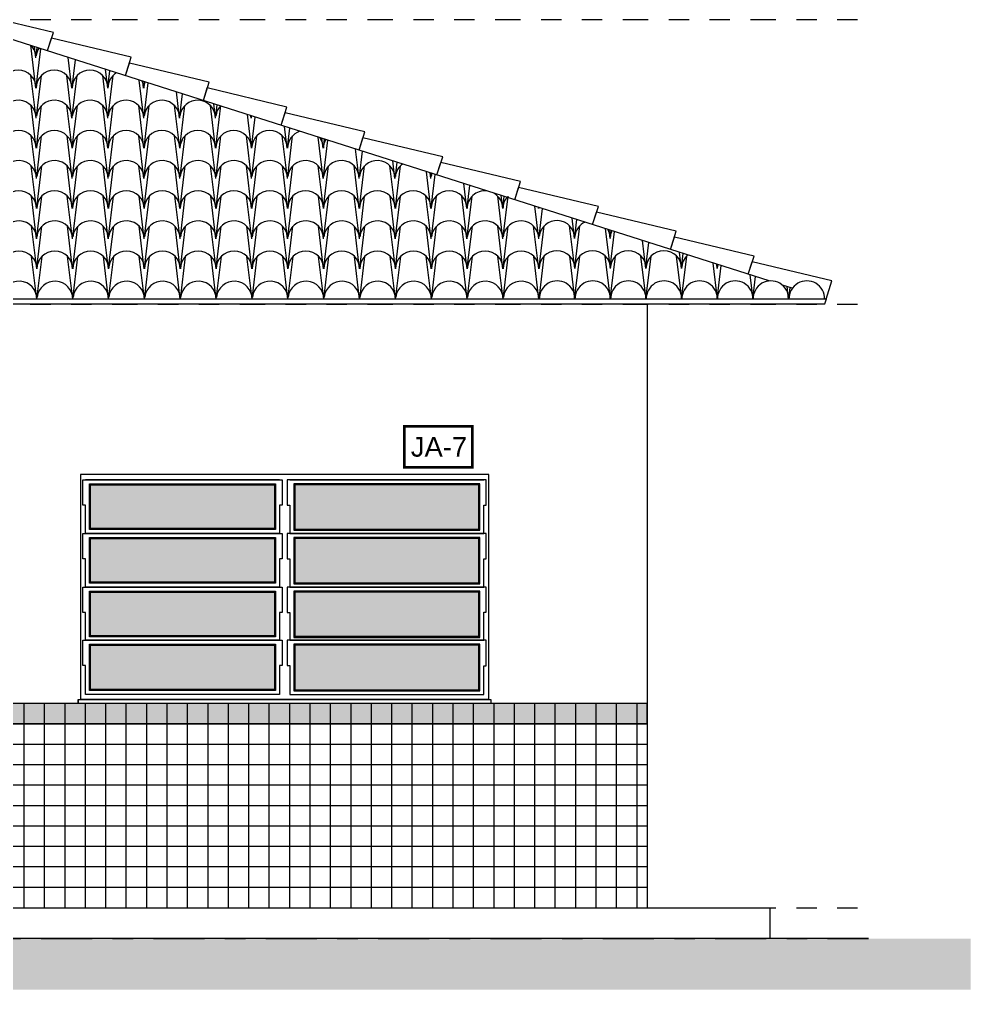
# Model space of a CAD drawing. Extents: x 11 to 195, y 73 to 157.
# Drawn here: x 47.463 to 52.119, y 124.124 to 128.871 of the extents above; entities that cross this region are included whole.
import ezdxf

# ---------------------------------------------------------------- set-up
doc = ezdxf.new("R2010")
doc.units = 0
doc.header["$LTSCALE"] = 0.005
doc.linetypes.add('C5', pattern=[60, 50, -5, 0, -5])
doc.linetypes.add('TRAÇO-2PTOS_P', pattern=[0.625, 0.25, -0.125, 0, -0.125, 0, -0.125])
for name, color, linetype in [('01', 1, 'CONTINUOUS'), ('02', 2, 'CONTINUOUS'), ('0_HATCH', 1, 'CONTINUOUS'), ('252', 252, 'CONTINUOUS'), ('A-01', 1, 'CONTINUOUS'), ('A-CHAO', 8, 'CONTINUOUS'), ('A-ESQUADRIAS', 2, 'CONTINUOUS'), ('A-HACHURA', 7, 'CONTINUOUS'), ('ARQ-ESQ-VISTA1', 2, 'CONTINUOUS'), ('ARQ-EXO-1_050', 251, 'C5'), ('ARQ-SMB-1_100', 1, 'CONTINUOUS'), ('ARQ-TXT-1_075', 2, 'CONTINUOUS'), ('BL-AR-TELHA 2', 2, 'CONTINUOUS'), ('TELHA', 3, 'CONTINUOUS')]:
    doc.layers.add(name, color=color, linetype=linetype)
doc.styles.add('ESC-50-A20', font='arial.ttf', dxfattribs={"height": 0.1})

msp = doc.modelspace()

# ---------------------------------------------------------------- hatches: boundary and pattern name
at = {"layer": '0_HATCH'}
msp.add_hatch(color=160, dxfattribs=at).paths.add_polyline_path([(50.5365, 125.5236), (34.7865, 125.5236), (34.7865, 125.4236), (50.5365, 125.4236)])
at = {"layer": '252', "linetype": 'Continuous'}
h = msp.add_hatch(color=252, dxfattribs=at)
h.set_gradient(color1=(91, 91, 91), one_color=1, tint=1, name='INVHEMISPHERICAL')
h.paths.add_polyline_path([(47.8109, 126.5942), (47.8109, 126.3797), (48.7121, 126.3797), (48.7121, 126.5942)])
h.paths.add_polyline_path([(47.8109, 126.3317), (47.8109, 126.1172), (48.7121, 126.1172), (48.7121, 126.3317)])
h.paths.add_polyline_path([(47.8109, 126.0692), (47.8109, 125.8547), (48.7121, 125.8547), (48.7121, 126.0692)])
h.paths.add_polyline_path([(47.8109, 125.8092), (47.8109, 125.5922), (48.7121, 125.5922), (48.7121, 125.8092)])
h.paths.add_polyline_path([(49.7121, 126.3774), (49.7121, 126.5942), (48.8109, 126.5942), (48.8109, 126.3774)])
h.paths.add_polyline_path([(49.7121, 126.1149), (49.7121, 126.3317), (48.8109, 126.3317), (48.8109, 126.1149)])
h.paths.add_polyline_path([(49.7121, 125.8524), (49.7121, 126.0692), (48.8109, 126.0692), (48.8109, 125.8524)])
h.paths.add_polyline_path([(48.8109, 125.8092), (48.8109, 125.5899), (49.7121, 125.5899), (49.7121, 125.8092)])
at = {"layer": 'A-HACHURA'}
msp.add_hatch(color=254, dxfattribs=at).paths.add_polyline_path([(32.6693, 124.3736), (32.6693, 124.1236), (52.1194, 124.1236), (52.1194, 124.3736)])

# ---------------------------------------------------------------- linework, layer by layer
at = {"layer": '01', "color": 251}
for p, q in [((50.5365, 125.5236), (34.7865, 125.5236)), ((50.5365, 125.4236), (34.7865, 125.4236))]:
    msp.add_line(p, q, dxfattribs=at)
at = {"layer": '02'}
msp.add_line((48.7869, 126.6182), (49.7361, 126.6182), dxfattribs=at)
at = {"layer": '02', "color": 253, "linetype": 'Continuous'}
msp.add_lwpolyline([(34.7865, 125.4236), (50.5365, 125.4236), (50.5365, 125.5236), (34.7865, 125.5236)], dxfattribs=at)
at = {"layer": '252'}
for p, q in [((47.4865, 124.5236), (47.4865, 125.5236)), ((47.5865, 124.5236), (47.5865, 125.5236)), ((47.5865, 124.5236), (47.5865, 125.5236)), ((47.6865, 124.5236), (47.6865, 125.5236)), ((47.7865, 124.5236), (47.7865, 125.5236)), ((47.8865, 124.5236), (47.8865, 125.5236)), ((47.9865, 124.5236), (47.9865, 125.5236)), ((47.9865, 124.5236), (47.9865, 125.5236)), ((48.0865, 124.5236), (48.0865, 125.5236)), ((48.1865, 124.5236), (48.1865, 125.5236)), ((48.2865, 124.5236), (48.2865, 125.5236)), ((48.3865, 124.5236), (48.3865, 125.5236)), ((48.3865, 124.5236), (48.3865, 125.5236)), ((48.4865, 124.5236), (48.4865, 125.5236)), ((48.5865, 124.5236), (48.5865, 125.5236)), ((48.6865, 124.5236), (48.6865, 125.5236)), ((48.7865, 124.5236), (48.7865, 125.5236)), ((48.8865, 124.5236), (48.8865, 125.5236)), ((48.9865, 124.5236), (48.9865, 125.5236)), ((48.9865, 124.5236), (48.9865, 125.5236)), ((49.0865, 124.5236), (49.0865, 125.5236)), ((49.1865, 124.5236), (49.1865, 125.5236)), ((49.2865, 124.5236), (49.2865, 125.5236)), ((49.3865, 124.5236), (49.3865, 125.5236)), ((49.3865, 124.5236), (49.3865, 125.5236)), ((49.4865, 124.5236), (49.4865, 125.5236)), ((49.5865, 124.5236), (49.5865, 125.5236)), ((49.6865, 124.5236), (49.6865, 125.5236)), ((49.7865, 124.5236), (49.7865, 125.5236)), ((49.7865, 124.5236), (49.7865, 125.5236)), ((49.8865, 124.5236), (49.8865, 125.5236)), ((49.9865, 124.5236), (49.9865, 125.5236)), ((50.0865, 124.5236), (50.0865, 125.5236)), ((50.1865, 124.5236), (50.1865, 125.5236)), ((50.2865, 124.5236), (50.2865, 125.5236)), ((50.3865, 124.5236), (50.3865, 125.5236)), ((50.3865, 124.5236), (50.3865, 125.5236)), ((50.4865, 124.5236), (50.4865, 125.5236)), ((50.5365, 125.3236), (34.7865, 125.3236)), ((50.5365, 125.2236), (34.7865, 125.2236)), ((50.5365, 125.1236), (34.7865, 125.1236)), ((50.5365, 125.0236), (34.7865, 125.0236)), ((50.5365, 124.9236), (34.7865, 124.9236)), ((50.5365, 124.8236), (34.7865, 124.8236)), ((50.5365, 124.7236), (34.7865, 124.7236)), ((50.5365, 124.6236), (34.7865, 124.6236))]:
    msp.add_line(p, q, dxfattribs=at)
msp.add_lwpolyline([(34.7865, 125.4236), (50.5365, 125.4236), (50.5365, 125.5236), (34.7865, 125.5236)], dxfattribs=at)
at = {"layer": 'A-01', "color": 3}
for p, q in [((51.1339, 127.5916), (47.4115, 128.778)), ((51.2467, 127.5556), (51.1986, 127.5709)), ((50.5365, 127.4809), (50.5365, 124.5236)), ((51.4121, 127.5029), (51.4041, 127.5054)), ((51.4121, 127.5029), (51.4048, 127.5052)), ((51.4121, 127.5028), (51.4048, 127.4786))]:
    msp.add_line(p, q, dxfattribs=at)
at = {"layer": 'A-01', "color": 5}
for p, q in [((34.2615, 124.5236), (51.1365, 124.5236)), ((51.1365, 124.5236), (51.1365, 124.3736))]:
    msp.add_line(p, q, dxfattribs=at)
at = {"layer": 'A-CHAO', "color": 6}
msp.add_line((51.6194, 124.3736), (32.1693, 124.3736), dxfattribs=at)
at = {"layer": 'A-ESQUADRIAS', "color": 1}
for p, q in [((47.7742, 126.6182), (48.7488, 126.6182)), ((47.7742, 126.4947), (47.7742, 126.6182)), ((48.7361, 126.6182), (47.7869, 126.6182)), ((47.8059, 126.5992), (48.7171, 126.5992)), ((47.8059, 126.3747), (47.8059, 126.5992)), ((47.8109, 126.5942), (48.7121, 126.5942)), ((47.8109, 126.3797), (47.8109, 126.5942)), ((48.7121, 126.5942), (48.7121, 126.3797)), ((48.7171, 126.5992), (48.7171, 126.3747)), ((48.7488, 126.6182), (48.7488, 126.4947)), ((49.7488, 126.6182), (48.7742, 126.6182)), ((48.7742, 126.6182), (48.7742, 126.4947)), ((49.7171, 126.5992), (48.8059, 126.5992)), ((48.8059, 126.5992), (48.8059, 126.3724)), ((49.7121, 126.5942), (48.8109, 126.5942)), ((48.8109, 126.5942), (48.8109, 126.3774)), ((49.7121, 126.3774), (49.7121, 126.5942)), ((49.7171, 126.3724), (49.7171, 126.5992)), ((49.7488, 126.4949), (49.7488, 126.6182)), ((47.7869, 126.4947), (47.7742, 126.4947)), ((47.7869, 126.3557), (47.7869, 126.4947)), ((48.7488, 126.4947), (48.7361, 126.4947)), ((48.7361, 126.4947), (48.7361, 126.3557)), ((48.7742, 126.4947), (48.7869, 126.4947)), ((48.7869, 126.4947), (48.7869, 126.3557)), ((49.7361, 126.3557), (49.7361, 126.4949)), ((49.7361, 126.4949), (49.7488, 126.4949)), ((47.7742, 126.3557), (48.7488, 126.3557)), ((47.7742, 126.2322), (47.7742, 126.3557)), ((48.7361, 126.3557), (47.7869, 126.3557)), ((48.7361, 126.3557), (47.7869, 126.3557)), ((48.7171, 126.3747), (47.8059, 126.3747)), ((48.7121, 126.3797), (47.8109, 126.3797)), ((48.7488, 126.3557), (48.7488, 126.2322)), ((49.7488, 126.3557), (48.7742, 126.3557)), ((48.7742, 126.3557), (48.7742, 126.2322)), ((48.7869, 126.3557), (49.7361, 126.3557)), ((48.7869, 126.3557), (49.7361, 126.3557)), ((48.8059, 126.3724), (49.7171, 126.3724)), ((48.8109, 126.3774), (49.7121, 126.3774)), ((49.7488, 126.2324), (49.7488, 126.3557)), ((47.8059, 126.3367), (48.7171, 126.3367)), ((47.8059, 126.1122), (47.8059, 126.3367)), ((47.8109, 126.3317), (48.7121, 126.3317)), ((47.8109, 126.1172), (47.8109, 126.3317)), ((48.7121, 126.3317), (48.7121, 126.1172)), ((48.7171, 126.3367), (48.7171, 126.1122)), ((49.7171, 126.3367), (48.8059, 126.3367)), ((48.8059, 126.3367), (48.8059, 126.1099)), ((49.7121, 126.3317), (48.8109, 126.3317)), ((48.8109, 126.3317), (48.8109, 126.1149)), ((49.7121, 126.1149), (49.7121, 126.3317)), ((49.7171, 126.1099), (49.7171, 126.3367)), ((47.7869, 126.2322), (47.7742, 126.2322)), ((47.7869, 126.0932), (47.7869, 126.2322)), ((48.7488, 126.2322), (48.7361, 126.2322)), ((48.7361, 126.2322), (48.7361, 126.0932)), ((48.7742, 126.2322), (48.7869, 126.2322)), ((48.7869, 126.2322), (48.7869, 126.0932)), ((49.7361, 126.0932), (49.7361, 126.2324)), ((49.7361, 126.2324), (49.7488, 126.2324)), ((48.7171, 126.1122), (47.8059, 126.1122)), ((48.7121, 126.1172), (47.8109, 126.1172)), ((48.8059, 126.1099), (49.7171, 126.1099)), ((48.8109, 126.1149), (49.7121, 126.1149)), ((47.7742, 126.0932), (48.7488, 126.0932)), ((47.7742, 125.9697), (47.7742, 126.0932)), ((48.7361, 126.0932), (47.7869, 126.0932)), ((48.7361, 126.0932), (47.7869, 126.0932)), ((47.8059, 126.0742), (48.7171, 126.0742)), ((47.8059, 125.8497), (47.8059, 126.0742)), ((47.8109, 126.0692), (48.7121, 126.0692)), ((47.8109, 125.8547), (47.8109, 126.0692)), ((48.7121, 126.0692), (48.7121, 125.8547)), ((48.7171, 126.0742), (48.7171, 125.8497)), ((48.7488, 126.0932), (48.7488, 125.9697)), ((49.7488, 126.0932), (48.7742, 126.0932)), ((48.7742, 126.0932), (48.7742, 125.9697)), ((48.7869, 126.0932), (49.7361, 126.0932)), ((48.7869, 126.0932), (49.7361, 126.0932)), ((49.7171, 126.0742), (48.8059, 126.0742)), ((48.8059, 126.0742), (48.8059, 125.8474)), ((49.7121, 126.0692), (48.8109, 126.0692)), ((48.8109, 126.0692), (48.8109, 125.8524)), ((49.7121, 125.8524), (49.7121, 126.0692)), ((49.7171, 125.8474), (49.7171, 126.0742)), ((49.7488, 125.9699), (49.7488, 126.0932)), ((47.7869, 125.9697), (47.7742, 125.9697)), ((47.7869, 125.8332), (47.7869, 125.9697)), ((48.7488, 125.9697), (48.7361, 125.9697)), ((48.7361, 125.9697), (48.7361, 125.8332)), ((48.7742, 125.9697), (48.7869, 125.9697)), ((48.7869, 125.9697), (48.7869, 125.8332)), ((49.7361, 125.8332), (49.7361, 125.9699)), ((49.7361, 125.9699), (49.7488, 125.9699)), ((47.7742, 125.8332), (48.7488, 125.8332)), ((47.7742, 125.7097), (47.7742, 125.8332)), ((48.7361, 125.8332), (47.7869, 125.8332)), ((48.7361, 125.8332), (47.7869, 125.8332)), ((48.7171, 125.8497), (47.8059, 125.8497)), ((48.7121, 125.8547), (47.8109, 125.8547)), ((48.7488, 125.8332), (48.7488, 125.7097)), ((49.7488, 125.8332), (48.7742, 125.8332)), ((48.7742, 125.8332), (48.7742, 125.7097)), ((48.7869, 125.8332), (49.7361, 125.8332)), ((48.7869, 125.8332), (49.7361, 125.8332)), ((48.8059, 125.8474), (49.7171, 125.8474)), ((48.8109, 125.8524), (49.7121, 125.8524)), ((49.7488, 125.7074), (49.7488, 125.8332)), ((47.8059, 125.8142), (48.7171, 125.8142)), ((47.8059, 125.5872), (47.8059, 125.8142)), ((47.8109, 125.8092), (48.7121, 125.8092)), ((47.8109, 125.5922), (47.8109, 125.8092)), ((48.7121, 125.8092), (48.7121, 125.5922)), ((48.7171, 125.8142), (48.7171, 125.5872)), ((49.7171, 125.8142), (48.8059, 125.8142)), ((48.8059, 125.8142), (48.8059, 125.5849)), ((49.7121, 125.8092), (48.8109, 125.8092)), ((48.8109, 125.8092), (48.8109, 125.5899)), ((49.7121, 125.5899), (49.7121, 125.8092)), ((49.7171, 125.5849), (49.7171, 125.8142)), ((47.7869, 125.7097), (47.7742, 125.7097)), ((47.7869, 125.5682), (47.7869, 125.7097)), ((48.7488, 125.7097), (48.7361, 125.7097)), ((48.7361, 125.7097), (48.7361, 125.5682)), ((48.7742, 125.7097), (48.7869, 125.7097)), ((48.7869, 125.7097), (48.7869, 125.5682)), ((49.7361, 125.5682), (49.7361, 125.7074)), ((49.7361, 125.7074), (49.7488, 125.7074)), ((48.7171, 125.5872), (47.8059, 125.5872)), ((48.7121, 125.5922), (47.8109, 125.5922)), ((48.8059, 125.5849), (49.7171, 125.5849)), ((48.8109, 125.5899), (49.7121, 125.5899)), ((48.7361, 125.5682), (47.7869, 125.5682)), ((48.7869, 125.5682), (49.7361, 125.5682))]:
    msp.add_line(p, q, dxfattribs=at)
at = {"layer": 'ARQ-ESQ-VISTA1'}
for p, q in [((49.7615, 126.6436), (47.7615, 126.6436)), ((47.7615, 126.6436), (47.7615, 125.5436)), ((49.7615, 125.5436), (49.7615, 126.6436)), ((49.7615, 125.5436), (47.7615, 125.5436))]:
    msp.add_line(p, q, dxfattribs=at)
msp.add_lwpolyline([(47.7515, 125.5436), (47.7515, 125.5236), (47.7515, 125.5436), (49.7715, 125.5436), (49.7715, 125.5436), (49.7715, 125.5236), (47.7515, 125.5236)], dxfattribs=at)
at = {"layer": 'ARQ-EXO-1_050', "color": 252, "linetype": 'TRAÇO-2PTOS_P', "ltscale": 100}
for p, q in [((32.9165, 128.8715), (51.6194, 128.8715)), ((32.9165, 127.4786), (51.6194, 127.4786)), ((32.9165, 124.5236), (51.6194, 124.5236))]:
    msp.add_line(p, q, dxfattribs=at)
at = {"layer": 'ARQ-EXO-1_050', "color": 252}
msp.add_line((32.1693, 124.3736), (51.6194, 124.3736), dxfattribs=at)
at = {"layer": 'ARQ-SMB-1_100', "color": 252, "ltscale": 10, "const_width": 0.0133, "elevation": 1.8897}
msp.add_lwpolyline([(49.6804, 126.8796), (49.3471, 126.8796), (49.3471, 126.6796), (49.6804, 126.6796)], close=True, dxfattribs=at)
at = {"layer": 'BL-AR-TELHA 2'}
for p, q in [((47.5443, 128.5357), (47.5191, 128.7446)), ((47.5437, 128.6833), (47.5371, 128.738)), ((47.5454, 128.6927), (47.5504, 128.7338)), ((47.5454, 128.5404), (47.568, 128.7281)), ((47.7199, 128.5357), (47.7018, 128.6855)), ((47.721, 128.5404), (47.7371, 128.6742)), ((47.8954, 128.5357), (47.8844, 128.6273)), ((47.8966, 128.5404), (47.9062, 128.6203)), ((47.5449, 128.3882), (47.5197, 128.5971)), ((47.5466, 128.3976), (47.5706, 128.5971)), ((47.7204, 128.3882), (47.6953, 128.5971)), ((47.7221, 128.3976), (47.7462, 128.5971)), ((47.896, 128.3882), (47.8709, 128.5971)), ((47.8977, 128.3976), (47.9217, 128.5971)), ((48.0716, 128.3882), (48.0491, 128.5748)), ((48.071, 128.5357), (48.067, 128.5691)), ((48.0721, 128.5404), (48.0753, 128.5665)), ((48.0733, 128.3976), (48.0929, 128.5608)), ((48.2471, 128.3882), (48.2317, 128.5166)), ((48.2489, 128.3976), (48.262, 128.5069)), ((47.5454, 128.2406), (47.5203, 128.4496)), ((47.5466, 128.2453), (47.5712, 128.4496)), ((47.721, 128.2406), (47.6959, 128.4496)), ((47.7221, 128.2453), (47.7467, 128.4496)), ((47.8966, 128.2406), (47.8714, 128.4496)), ((47.8977, 128.2453), (47.9223, 128.4496)), ((48.0721, 128.2406), (48.047, 128.4496)), ((48.0733, 128.2453), (48.0979, 128.4496)), ((48.2477, 128.2406), (48.2226, 128.4496)), ((48.2489, 128.2453), (48.2734, 128.4496)), ((48.4233, 128.2406), (48.3981, 128.4496)), ((48.4227, 128.3882), (48.4143, 128.4584)), ((48.4244, 128.3976), (48.4311, 128.453)), ((48.4244, 128.2453), (48.449, 128.4496)), ((48.5989, 128.2406), (48.579, 128.4059)), ((48.5983, 128.3882), (48.5968, 128.4002)), ((48.6, 128.3976), (48.6002, 128.3991)), ((48.6, 128.2453), (48.6178, 128.3935)), ((48.7744, 128.2406), (48.7615, 128.3477)), ((48.7756, 128.2453), (48.7869, 128.3396)), ((47.546, 128.0931), (47.5209, 128.302)), ((47.5477, 128.1025), (47.5717, 128.302)), ((47.7216, 128.0931), (47.6964, 128.302)), ((47.7233, 128.1025), (47.7473, 128.302)), ((47.8971, 128.0931), (47.872, 128.302)), ((47.8989, 128.1025), (47.9229, 128.302)), ((48.0727, 128.0931), (48.0476, 128.302)), ((48.0744, 128.1025), (48.0984, 128.302)), ((48.2483, 128.0931), (48.2231, 128.302)), ((48.25, 128.1025), (48.274, 128.302)), ((48.4239, 128.0931), (48.3987, 128.302)), ((48.4256, 128.1025), (48.4496, 128.302)), ((48.5994, 128.0931), (48.5743, 128.302)), ((48.6011, 128.1025), (48.6251, 128.302)), ((48.775, 128.0931), (48.7498, 128.302)), ((48.7767, 128.1025), (48.8007, 128.302)), ((48.9506, 128.0931), (48.9262, 128.2952)), ((48.95, 128.2406), (48.9441, 128.2895)), ((48.9511, 128.2453), (48.956, 128.2857)), ((48.9523, 128.1025), (48.9737, 128.2801)), ((49.1261, 128.0931), (49.1088, 128.237)), ((49.1278, 128.1025), (49.1427, 128.2262)), ((47.5466, 127.9455), (47.5214, 128.1545)), ((47.5477, 127.9502), (47.5723, 128.1545)), ((47.7221, 127.9455), (47.697, 128.1545)), ((47.7233, 127.9502), (47.7479, 128.1545)), ((47.8977, 127.9455), (47.8726, 128.1545)), ((47.8989, 127.9502), (47.9234, 128.1545)), ((48.0733, 127.9455), (48.0481, 128.1545)), ((48.0744, 127.9502), (48.099, 128.1545)), ((48.2489, 127.9455), (48.2237, 128.1545)), ((48.25, 127.9502), (48.2746, 128.1545)), ((48.4244, 127.9455), (48.3993, 128.1545)), ((48.4256, 127.9502), (48.4501, 128.1545)), ((48.6, 127.9455), (48.5748, 128.1545)), ((48.6011, 127.9502), (48.6257, 128.1545)), ((48.7756, 127.9455), (48.7504, 128.1545)), ((48.7767, 127.9502), (48.8013, 128.1545)), ((48.9511, 127.9455), (48.926, 128.1545)), ((48.9523, 127.9502), (48.9769, 128.1545)), ((49.1267, 127.9455), (49.1016, 128.1545)), ((49.1278, 127.9502), (49.1524, 128.1545)), ((49.3023, 127.9455), (49.2771, 128.1545)), ((49.3017, 128.0931), (49.2914, 128.1788)), ((49.3034, 128.1025), (49.3118, 128.1723)), ((49.3034, 127.9502), (49.328, 128.1545)), ((49.4778, 127.9455), (49.4561, 128.1263)), ((49.4773, 128.0931), (49.474, 128.1206)), ((49.479, 128.1025), (49.4809, 128.1184)), ((49.479, 127.9502), (49.4986, 128.1128)), ((49.6534, 127.9455), (49.6387, 128.0681)), ((49.6546, 127.9502), (49.6676, 128.0589)), ((47.5471, 127.798), (47.522, 128.0069)), ((47.5489, 127.8074), (47.5729, 128.0069)), ((47.7227, 127.798), (47.6976, 128.0069)), ((47.7244, 127.8074), (47.7484, 128.0069)), ((47.8983, 127.798), (47.8731, 128.0069)), ((47.9, 127.8074), (47.924, 128.0069)), ((48.0739, 127.798), (48.0487, 128.0069)), ((48.0756, 127.8074), (48.0996, 128.0069)), ((48.2494, 127.798), (48.2243, 128.0069)), ((48.2511, 127.8074), (48.2751, 128.0069)), ((48.425, 127.798), (48.3998, 128.0069)), ((48.4267, 127.8074), (48.4507, 128.0069)), ((48.6006, 127.798), (48.5754, 128.0069)), ((48.6023, 127.8074), (48.6263, 128.0069)), ((48.7761, 127.798), (48.751, 128.0069)), ((48.7778, 127.8074), (48.8019, 128.0069)), ((48.9517, 127.798), (48.9266, 128.0069)), ((48.9534, 127.8074), (48.9774, 128.0069)), ((49.1273, 127.798), (49.1021, 128.0069)), ((49.129, 127.8074), (49.153, 128.0069)), ((49.3028, 127.798), (49.2777, 128.0069)), ((49.3046, 127.8074), (49.3286, 128.0069)), ((49.4784, 127.798), (49.4533, 128.0069)), ((49.4801, 127.8074), (49.5041, 128.0069)), ((49.654, 127.798), (49.6288, 128.0069)), ((49.6557, 127.8074), (49.6797, 128.0069)), ((49.8296, 127.798), (49.8044, 128.0069)), ((49.829, 127.9455), (49.8212, 128.01)), ((49.8301, 127.9502), (49.8367, 128.005)), ((49.8313, 127.8074), (49.8553, 128.0069)), ((50.0051, 127.798), (49.9859, 127.9575)), ((50.0046, 127.9455), (50.0038, 127.9518)), ((50.007, 127.809), (50.0235, 127.9455)), ((50.007, 127.6567), (50.0316, 127.8609)), ((50.1815, 127.652), (50.1563, 127.8609)), ((50.1809, 127.7995), (50.1689, 127.8991)), ((50.1814, 127.809), (50.1914, 127.892)), ((50.1814, 127.6567), (50.206, 127.8609)), ((47.5477, 127.6504), (47.5226, 127.8594)), ((47.5489, 127.6552), (47.5734, 127.8594)), ((47.7233, 127.6504), (47.6981, 127.8594)), ((47.7244, 127.6552), (47.749, 127.8594)), ((47.8989, 127.6504), (47.8737, 127.8594)), ((47.9, 127.6552), (47.9246, 127.8594)), ((48.0744, 127.6504), (48.0493, 127.8594)), ((48.0756, 127.6552), (48.1001, 127.8594)), ((48.25, 127.6504), (48.2248, 127.8594)), ((48.2511, 127.6552), (48.2757, 127.8594)), ((48.4256, 127.6504), (48.4004, 127.8594)), ((48.4267, 127.6552), (48.4513, 127.8594)), ((48.6011, 127.6504), (48.576, 127.8594)), ((48.6023, 127.6552), (48.6269, 127.8594)), ((48.7767, 127.6504), (48.7516, 127.8594)), ((48.7778, 127.6552), (48.8024, 127.8594)), ((48.9523, 127.6504), (48.9271, 127.8594)), ((48.9534, 127.6552), (48.978, 127.8594)), ((49.1278, 127.6504), (49.1027, 127.8594)), ((49.129, 127.6552), (49.1536, 127.8594)), ((49.3034, 127.6504), (49.2783, 127.8594)), ((49.3046, 127.6552), (49.3291, 127.8594)), ((49.479, 127.6504), (49.4538, 127.8594)), ((49.4801, 127.6552), (49.5047, 127.8594)), ((49.6546, 127.6504), (49.6294, 127.8594)), ((49.6557, 127.6552), (49.6803, 127.8594)), ((49.8301, 127.6504), (49.805, 127.8594)), ((49.8313, 127.6552), (49.8558, 127.8594)), ((50.0057, 127.6504), (49.9805, 127.8594)), ((50.3559, 127.652), (50.3324, 127.847)), ((50.3553, 127.7995), (50.3503, 127.8413)), ((50.3558, 127.809), (50.3594, 127.8384)), ((50.3558, 127.6567), (50.377, 127.8328)), ((50.5303, 127.652), (50.5138, 127.7892)), ((50.5303, 127.6567), (50.545, 127.7793)), ((50.7047, 127.652), (50.6951, 127.7314)), ((50.7047, 127.6567), (50.713, 127.7257)), ((47.5483, 127.5029), (47.5231, 127.7118)), ((47.5489, 127.5029), (47.574, 127.7118)), ((47.7239, 127.5029), (47.6987, 127.7118)), ((47.7244, 127.5029), (47.7496, 127.7118)), ((47.8994, 127.5029), (47.8743, 127.7118)), ((47.9, 127.5029), (47.9251, 127.7118)), ((48.075, 127.5029), (48.0498, 127.7118)), ((48.0756, 127.5029), (48.1007, 127.7118)), ((48.2506, 127.5029), (48.2254, 127.7118)), ((48.2511, 127.5029), (48.2763, 127.7118)), ((48.4261, 127.5029), (48.401, 127.7118)), ((48.4267, 127.5029), (48.4519, 127.7118)), ((48.6017, 127.5029), (48.5766, 127.7118)), ((48.6023, 127.5029), (48.6274, 127.7118)), ((48.7773, 127.5029), (48.7521, 127.7118)), ((48.7778, 127.5029), (48.803, 127.7118)), ((48.9528, 127.5029), (48.9277, 127.7118)), ((48.9534, 127.5029), (48.9786, 127.7118)), ((49.1284, 127.5029), (49.1033, 127.7118)), ((49.129, 127.5029), (49.1541, 127.7118)), ((49.304, 127.5029), (49.2788, 127.7118)), ((49.3046, 127.5029), (49.3297, 127.7118)), ((49.4796, 127.5029), (49.4544, 127.7118)), ((49.4801, 127.5029), (49.5053, 127.7118)), ((49.6551, 127.5029), (49.63, 127.7118)), ((49.6557, 127.5029), (49.6808, 127.7118)), ((49.8307, 127.5029), (49.8055, 127.7118)), ((49.8313, 127.5029), (49.8564, 127.7118)), ((50.0063, 127.5029), (49.9811, 127.7118)), ((50.0068, 127.5029), (50.0322, 127.7134)), ((50.1822, 127.5029), (50.1569, 127.7134)), ((50.1812, 127.5029), (50.2066, 127.7134)), ((50.3566, 127.5029), (50.3313, 127.7134)), ((50.3557, 127.5029), (50.381, 127.7134)), ((50.531, 127.5029), (50.5057, 127.7134)), ((50.5301, 127.5029), (50.5554, 127.7134)), ((50.7054, 127.5029), (50.6801, 127.7134)), ((50.7045, 127.5029), (50.7298, 127.7134)), ((50.8799, 127.5029), (50.8586, 127.6793)), ((50.8791, 127.652), (50.8765, 127.6736)), ((50.8791, 127.6567), (50.8809, 127.6722)), ((50.8789, 127.5029), (50.8986, 127.6666)), ((51.0543, 127.5029), (51.04, 127.6215)), ((51.0533, 127.5029), (51.0666, 127.613)), ((51.2287, 127.5029), (51.2214, 127.5637)), ((51.229, 127.5029), (51.2358, 127.5591))]:
    msp.add_line(p, q, dxfattribs=at)
for centre, radius, start, end in [((47.4568, 128.6833), 0.0875, 0, 43.3302), ((47.6324, 128.6833), 0.0875, 146.9331, 173.4581), ((47.4574, 128.5357), 0.0875, 0, 180), ((47.6329, 128.5357), 0.0875, 0, 180), ((47.8085, 128.5357), 0.0875, 0, 180), ((47.9841, 128.5357), 0.0875, 121.6804, 180), ((47.9841, 128.5357), 0.0875, 0, 22.9616), ((48.1596, 128.5357), 0.0875, 159.9157, 180), ((47.4579, 128.3882), 0.0875, 0, 173.4581), ((47.6335, 128.3882), 0.0875, 0, 173.4581), ((47.8091, 128.3882), 0.0875, 0, 173.4581), ((47.9846, 128.3882), 0.0875, 0, 173.4581), ((48.1602, 128.3882), 0.0875, 0, 173.4581), ((48.3358, 128.3882), 0.0875, 0, 173.4581), ((48.5114, 128.3882), 0.0875, 136.9849, 173.4581), ((48.5114, 128.3882), 0.0875, 0, 7.6571), ((48.6869, 128.3882), 0.0875, 172.7733, 173.4581), ((47.4585, 128.2406), 0.0875, 0, 180), ((47.6341, 128.2406), 0.0875, 0, 180), ((47.8096, 128.2406), 0.0875, 0, 180), ((47.9852, 128.2406), 0.0875, 0, 180), ((48.1608, 128.2406), 0.0875, 0, 180), ((48.3364, 128.2406), 0.0875, 0, 180), ((48.5119, 128.2406), 0.0875, 0, 180), ((48.6875, 128.2406), 0.0875, 0, 180), ((48.8631, 128.2406), 0.0875, 107.8436, 180), ((48.8631, 128.2406), 0.0875, 0, 36.7985), ((49.0386, 128.2406), 0.0875, 150.5183, 180), ((47.4591, 128.0931), 0.0875, 0, 173.4581), ((47.6346, 128.0931), 0.0875, 0, 173.4581), ((47.8102, 128.0931), 0.0875, 0, 173.4581), ((47.9858, 128.0931), 0.0875, 0, 173.4581), ((48.1614, 128.0931), 0.0875, 0, 173.4581), ((48.3369, 128.0931), 0.0875, 0, 173.4581), ((48.5125, 128.0931), 0.0875, 0, 173.4581), ((48.6881, 128.0931), 0.0875, 0, 173.4581), ((48.8636, 128.0931), 0.0875, 0, 173.4581), ((49.0392, 128.0931), 0.0875, 0, 173.4581), ((49.2148, 128.0931), 0.0875, 0, 173.4581), ((49.3903, 128.0931), 0.0875, 126.1284, 173.4581), ((49.3903, 128.0931), 0.0875, 0, 18.5137), ((49.5659, 128.0931), 0.0875, 163.4007, 173.4581), ((47.4596, 127.9455), 0.0875, 0, 180), ((47.6352, 127.9455), 0.0875, 0, 180), ((47.8108, 127.9455), 0.0875, 0, 180), ((47.9864, 127.9455), 0.0875, 0, 180), ((48.1619, 127.9455), 0.0875, 0, 180), ((48.3375, 127.9455), 0.0875, 0, 180), ((48.5131, 127.9455), 0.0875, 0, 180), ((48.6886, 127.9455), 0.0875, 0, 180), ((48.8642, 127.9455), 0.0875, 0, 180), ((49.0398, 127.9455), 0.0875, 0, 180), ((49.2153, 127.9455), 0.0875, 0, 180), ((49.3909, 127.9455), 0.0875, 0, 180), ((49.5665, 127.9455), 0.0875, 0, 180), ((49.7421, 127.9455), 0.0875, 84.777, 180), ((49.7421, 127.9455), 0.0875, 0, 59.865), ((49.9176, 127.9455), 0.0875, 140.7831, 180), ((49.9176, 127.9455), 0.0875, 0, 3.859), ((50.0934, 127.9471), 0.0875, 177.3841, 180), ((47.4602, 127.798), 0.0875, 0, 173.4581), ((47.6358, 127.798), 0.0875, 0, 173.4581), ((47.8114, 127.798), 0.0875, 0, 173.4581), ((47.9869, 127.798), 0.0875, 0, 173.4581), ((48.1625, 127.798), 0.0875, 0, 173.4581), ((48.3381, 127.798), 0.0875, 0, 173.4581), ((48.5136, 127.798), 0.0875, 0, 173.4581), ((48.6892, 127.798), 0.0875, 0, 173.4581), ((48.8648, 127.798), 0.0875, 0, 173.4581), ((49.0403, 127.798), 0.0875, 0, 173.4581), ((49.2159, 127.798), 0.0875, 0, 173.4581), ((49.3915, 127.798), 0.0875, 0, 173.4581), ((49.5671, 127.798), 0.0875, 0, 173.4581), ((49.7426, 127.798), 0.0875, 0, 173.4581), ((49.9182, 127.798), 0.0875, 0, 173.4581), ((50.094, 127.7995), 0.0875, 0, 173.4581), ((50.2684, 127.7995), 0.0875, 114.6372, 173.4581), ((50.2684, 127.7995), 0.0875, 0, 30.0049), ((50.4428, 127.7995), 0.0875, 154.6135, 173.4581), ((47.4608, 127.6504), 0.0875, 0, 180), ((47.6364, 127.6504), 0.0875, 0, 180), ((47.8119, 127.6504), 0.0875, 0, 180), ((47.9875, 127.6504), 0.0875, 0, 180), ((48.1631, 127.6504), 0.0875, 0, 180), ((48.3386, 127.6504), 0.0875, 0, 180), ((48.5142, 127.6504), 0.0875, 0, 180), ((48.6898, 127.6504), 0.0875, 0, 180), ((48.8653, 127.6504), 0.0875, 0, 180), ((49.0409, 127.6504), 0.0875, 0, 180), ((49.2165, 127.6504), 0.0875, 0, 180), ((49.3921, 127.6504), 0.0875, 0, 180), ((49.5676, 127.6504), 0.0875, 0, 180), ((49.7432, 127.6504), 0.0875, 0, 180), ((49.9188, 127.6504), 0.0875, 0, 180), ((50.0945, 127.652), 0.0875, 0, 180), ((50.2689, 127.652), 0.0875, 0, 180), ((50.4433, 127.652), 0.0875, 0, 180), ((50.6178, 127.652), 0.0875, 0, 180), ((50.7922, 127.652), 0.0875, 130.4429, 180), ((50.7922, 127.652), 0.0875, 0, 14.1992), ((50.9666, 127.652), 0.0875, 166.7493, 180), ((47.4614, 127.5029), 0.0875, 0, 173.4581), ((47.6369, 127.5029), 0.0875, 0, 173.4581), ((47.8125, 127.5029), 0.0875, 0, 173.4581), ((47.9881, 127.5029), 0.0875, 0, 173.4581), ((48.1636, 127.5029), 0.0875, 0, 173.4581), ((48.3392, 127.5029), 0.0875, 0, 173.4581), ((48.5148, 127.5029), 0.0875, 0, 173.4581), ((48.6903, 127.5029), 0.0875, 0, 173.4581), ((48.8659, 127.5029), 0.0875, 0, 173.4581), ((49.0415, 127.5029), 0.0875, 0, 173.4581), ((49.2171, 127.5029), 0.0875, 0, 173.4581), ((49.3926, 127.5029), 0.0875, 0, 173.4581), ((49.5682, 127.5029), 0.0875, 0, 173.4581), ((49.7438, 127.5029), 0.0875, 0, 173.4581), ((49.9193, 127.5029), 0.0875, 0, 173.4581), ((50.0954, 127.5047), 0.0872, 358.8033, 181.1967), ((50.2698, 127.5047), 0.0872, 358.8033, 181.1967), ((50.4442, 127.5047), 0.0872, 358.8033, 181.1967), ((50.6186, 127.5047), 0.0872, 358.8033, 181.1967), ((50.793, 127.5047), 0.0872, 358.8033, 181.1967), ((50.9674, 127.5047), 0.0872, 358.8033, 181.1967), ((51.1418, 127.5047), 0.0872, 358.8033, 181.1967), ((51.3176, 127.5047), 0.0872, 358.8033, 181.1967)]:
    msp.add_arc(centre, radius, start, end, dxfattribs=at)
at = {"layer": 'TELHA'}
for p, q in [((47.6297, 128.8075), (47.4115, 128.8595)), ((47.6013, 128.7185), (47.6297, 128.8075)), ((47.6013, 128.7185), (47.6206, 128.7789)), ((48.0108, 128.6859), (47.6206, 128.7789)), ((47.9824, 128.5969), (48.0108, 128.6859)), ((47.9824, 128.5969), (48.0017, 128.6574)), ((48.3919, 128.5644), (48.0017, 128.6574)), ((48.3635, 128.4753), (48.3919, 128.5644)), ((48.3635, 128.4753), (48.3828, 128.5358)), ((48.773, 128.4428), (48.3828, 128.5358)), ((48.7446, 128.3538), (48.773, 128.4428)), ((48.7446, 128.3538), (48.7639, 128.4142)), ((49.154, 128.3212), (48.7639, 128.4142)), ((49.1256, 128.2322), (49.154, 128.3212)), ((49.1256, 128.2322), (49.1449, 128.2926)), ((49.5351, 128.1996), (49.1449, 128.2926)), ((49.5067, 128.1106), (49.5351, 128.1996)), ((49.5067, 128.1106), (49.526, 128.1711)), ((49.9162, 128.0781), (49.526, 128.1711)), ((49.8878, 127.9891), (49.9162, 128.0781)), ((49.8878, 127.9891), (49.9071, 128.0495)), ((50.2973, 127.9565), (49.9071, 128.0495)), ((50.2689, 127.8675), (50.2973, 127.9565)), ((50.2689, 127.8675), (50.2882, 127.9279)), ((50.6784, 127.8349), (50.2882, 127.9279)), ((50.65, 127.7459), (50.6784, 127.8349)), ((50.65, 127.7459), (50.6692, 127.8064)), ((51.0594, 127.7134), (50.6692, 127.8064)), ((51.031, 127.6243), (51.0594, 127.7134)), ((51.031, 127.6243), (51.0503, 127.6848)), ((51.4405, 127.5918), (51.0503, 127.6848)), ((51.4121, 127.5028), (51.4405, 127.5918)), ((51.4121, 127.5029), (33.9248, 127.5029)), ((51.4055, 127.4786), (33.9181, 127.4786))]:
    msp.add_line(p, q, dxfattribs=at)

# ---------------------------------------------------------------- texts
at = {"layer": 'ARQ-TXT-1_075', "style": 'ESC-50-A20'}
msp.add_attdef('JA-7', (49.3792, 126.7316, 1.6644), '', height=0.096, dxfattribs=at)

doc.saveas('drawing.dxf')
